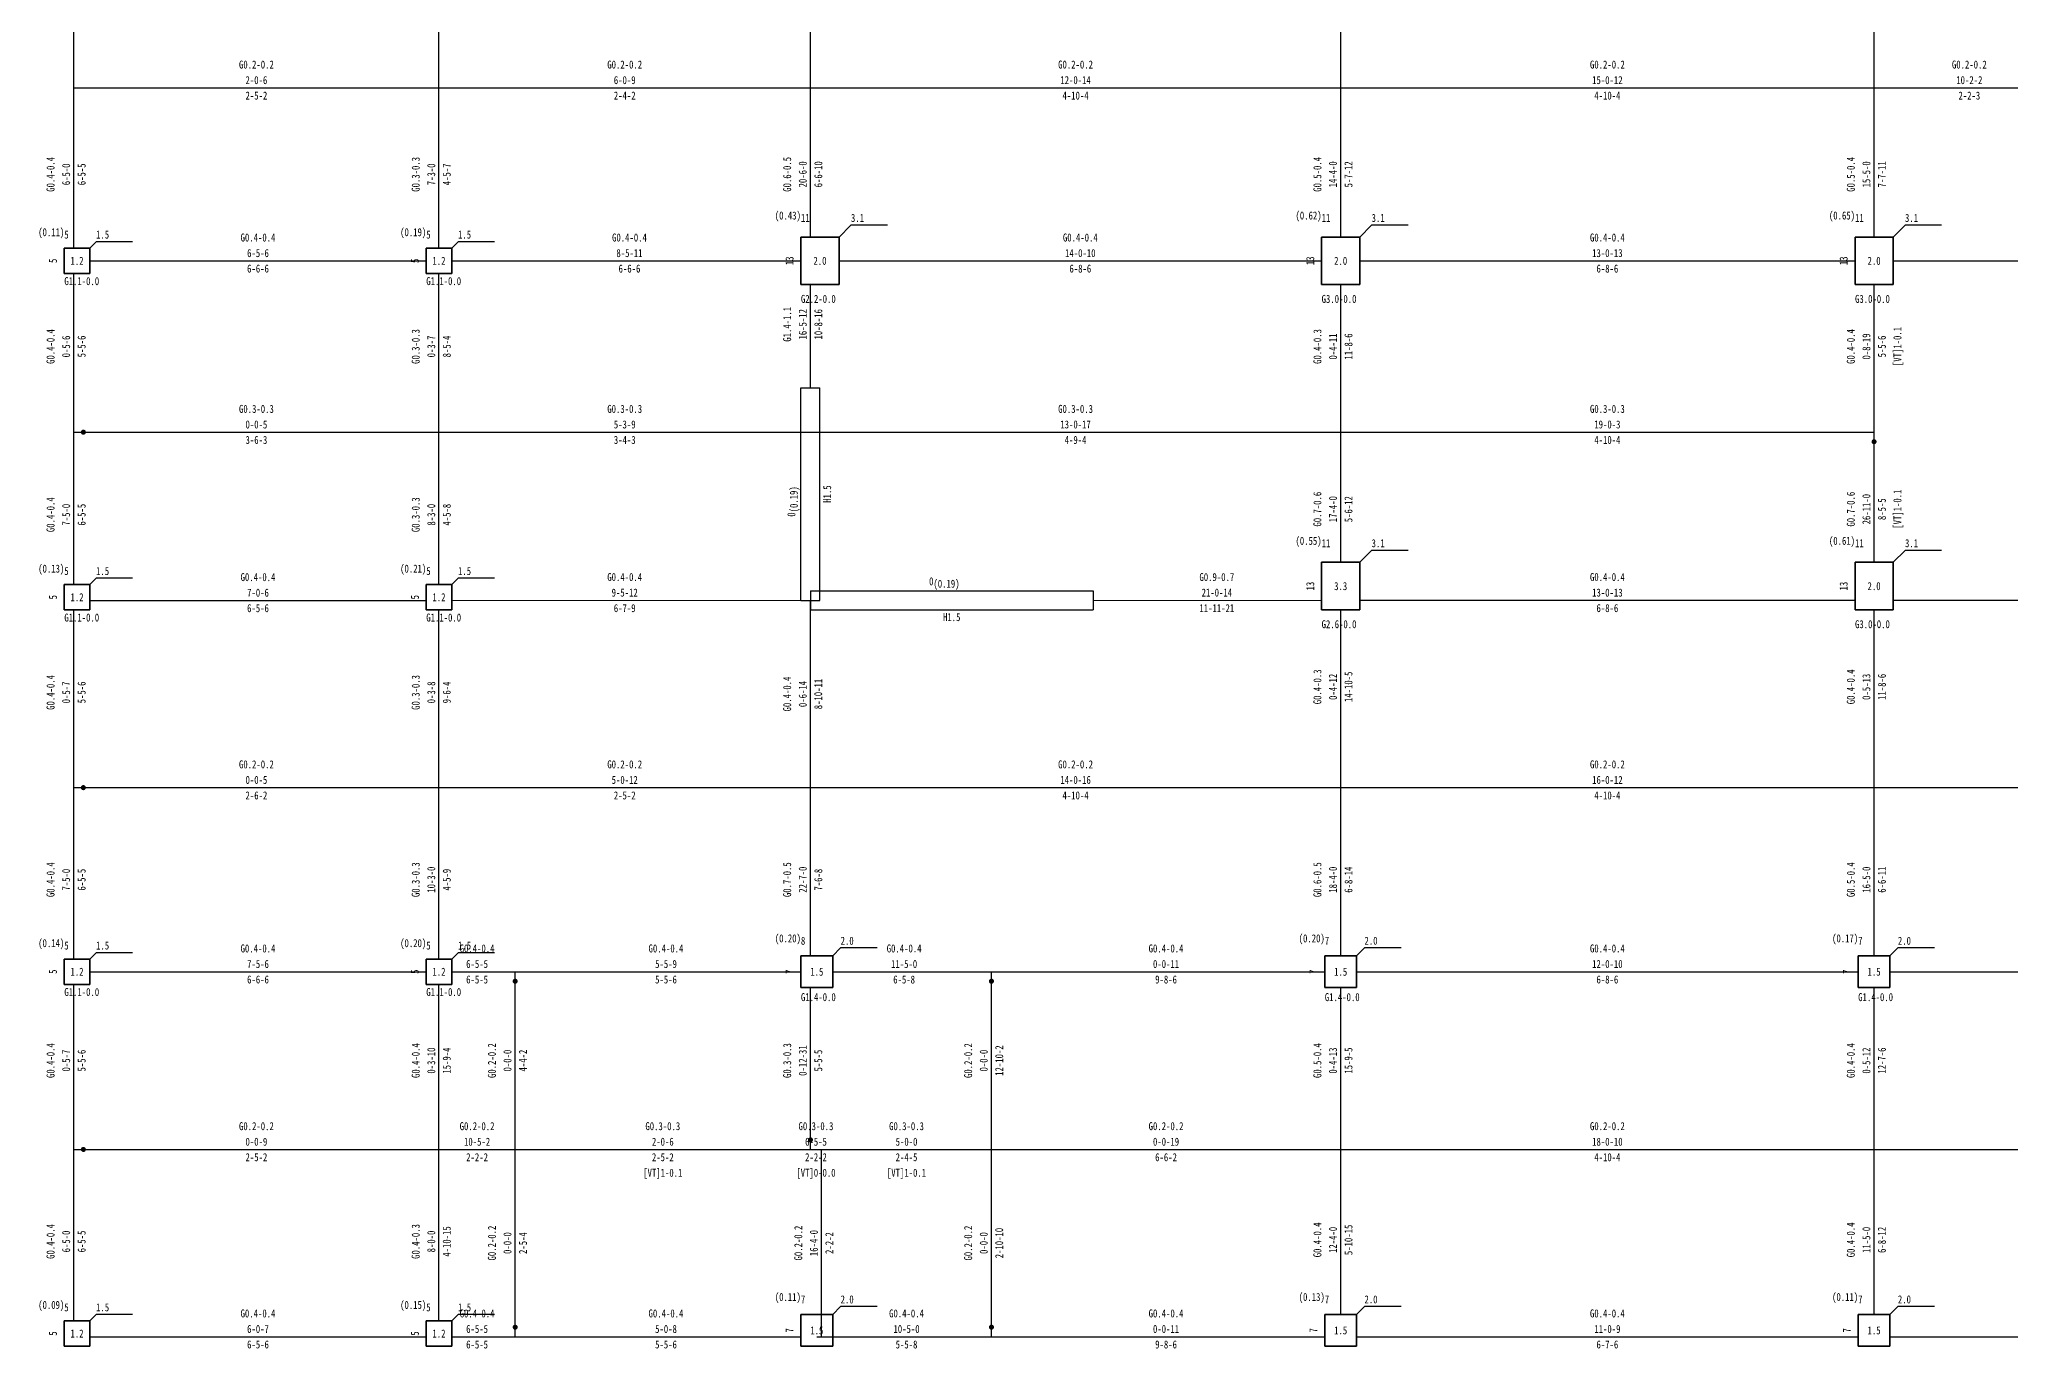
# Model space of a CAD drawing. Header units: millimetres. Extents: x -1455 to 850709, y 32926 to 221881.
# Drawn here: x 99508 to 130550, y 119863 to 140488 of the extents above; entities that cross this region are included whole.
import ezdxf
from ezdxf.enums import TextEntityAlignment as Align

# ---------------------------------------------------------------- set-up
doc = ezdxf.new("R2010")
doc.units = ezdxf.units.MM
for name, color, linetype, lineweight in [('层15100', 134, 'Continuous', 25), ('层15101', 52, 'Continuous', 25), ('层15103', 84, 'Continuous', 25), ('层15220', 4, 'Continuous', 25), ('层15221', 2, 'Continuous', 25), ('层15223', 3, 'Continuous', 25)]:
    doc.layers.add(name, color=color, linetype=linetype, lineweight=lineweight)
doc.styles.add('宋体', font='')
doc.styles.get('宋体').set_extended_font_data('宋体')

# ---------------------------------------------------------------- blocks, each defined once
blk = doc.blocks.new('3FLOOR')
at = {"layer": '层15100'}
for p, q in [((0.05, 19.725), (0.05, 22.25)), ((5.8, 19.725), (5.8, 22.25)), ((11.65, 19.725), (11.651, 22.075)), ((20, 19.725), (20, 22.05)), ((28.4, 19.725), (28.4, 22.05)), ((0.05, 17.2), (0.05, 19.725)), ((5.8, 17.2), (5.8, 19.725)), ((11.651, 17.375), (11.65, 19.725)), ((20, 17.375), (20, 19.725)), ((28.4, 17.375), (28.4, 19.725)), ((0.05, 14.3), (0.05, 16.8)), ((0.3, 17), (5.6, 17)), ((5.8, 14.3), (5.8, 16.8)), ((6, 17), (11.5, 17)), ((12.1, 17), (19.7, 17)), ((20.3, 17), (28.1, 17)), ((28.7, 17), (33.7, 17)), ((20, 14.3), (20, 16.625)), ((28.4, 14.3), (28.4, 16.625)), ((0.05, 11.9), (0.05, 14.3)), ((5.8, 11.9), (5.8, 14.3)), ((20, 12.25), (20, 14.3)), ((28.4, 12.25), (28.4, 14.3)), ((0.05, 8.7), (0.05, 11.5)), ((0.3, 11.65), (5.6, 11.65)), ((5.8, 8.7), (5.8, 11.5)), ((6, 11.651), (11.65, 11.65)), ((11.65, 8.7), (11.65, 11.65)), ((16.1, 11.65), (19.7, 11.651)), ((20, 8.7), (20, 11.5)), ((20.3, 11.651), (28.1, 11.651)), ((28.4, 8.7), (28.4, 11.5)), ((28.7, 11.651), (33.7, 11.651)), ((0.05, 6), (0.05, 8.7)), ((5.8, 6), (5.8, 8.7)), ((11.651, 6.05), (11.65, 8.7)), ((20, 6.05), (20, 8.7)), ((28.4, 6.05), (28.4, 8.7)), ((0.05, 3), (0.05, 5.6)), ((0.3, 5.8), (5.6, 5.8)), ((5.8, 3), (5.8, 5.6)), ((6, 5.8), (7, 5.8)), ((7, 5.8), (11.5, 5.8)), ((12, 5.8), (14.5, 5.8)), ((14.5, 5.8), (19.75, 5.8)), ((20.25, 5.8), (28.15, 5.8)), ((28.65, 5.8), (33.75, 5.8)), ((20, 3), (20, 5.55)), ((28.4, 3), (28.4, 5.55)), ((0.05, 0.3), (0.05, 3)), ((5.8, 0.3), (5.8, 3)), ((20, 0.4), (20, 3)), ((28.4, 0.4), (28.4, 3)), ((0.3, 0.05), (5.6, 0.05)), ((6, 0.05), (7, 0.05)), ((7, 0.05), (11.5, 0.05)), ((11.825, 0.05), (14.5, 0.05)), ((14.5, 0.05), (19.75, 0.05)), ((20.25, 0.05), (28.15, 0.05)), ((28.65, 0.05), (33.75, 0.05))]:
    blk.add_line(p, q, dxfattribs=at)
at = {"layer": '层15100', "color": 4}
for p, q in [((0.05, 19.725), (5.8, 19.725)), ((5.8, 19.725), (11.65, 19.725)), ((11.65, 19.725), (20, 19.725)), ((20, 19.725), (28.4, 19.725)), ((28.4, 19.725), (31.4, 19.725)), ((0.05, 14.3), (5.8, 14.3)), ((5.8, 14.3), (11.65, 14.3)), ((11.65, 14.3), (20, 14.3)), ((20, 14.3), (28.4, 14.3)), ((0.05, 8.7), (5.8, 8.7)), ((5.8, 8.7), (11.65, 8.7)), ((11.65, 8.7), (20, 8.7)), ((20, 8.7), (28.4, 8.7)), ((28.4, 8.7), (34, 8.7)), ((7, 3), (7, 5.8)), ((14.5, 3), (14.5, 5.8)), ((11.65, 3), (11.651, 5.55)), ((0.05, 3), (5.8, 3)), ((5.8, 3), (7, 3)), ((7, 0.05), (7, 3)), ((7, 3), (11.65, 3)), ((11.65, 3), (11.825, 3)), ((11.825, 0.05), (11.825, 3)), ((11.825, 3), (14.5, 3)), ((14.5, 0.05), (14.5, 3)), ((14.5, 3), (20, 3)), ((20, 3), (28.4, 3)), ((28.4, 3), (34, 3)), ((11.75, 0.05), (11.825, 0.05))]:
    blk.add_line(p, q, dxfattribs=at)
at = {"layer": '层15100', "color": 2}
blk.add_line((11.65, 15), (11.651, 16.625), dxfattribs=at)
at = {"layer": '层15100', "color": 1, "linetype": 'Continuous', "const_width": 0.04}
for points in [[(0.22, 14.3, 1), (0.18, 14.3, 1)], [(28.42, 14.15, 1), (28.38, 14.15, 1)], [(0.22, 8.7, 1), (0.18, 8.7, 1)], [(7.02, 5.65, 1), (6.98, 5.65, 1)], [(14.52, 5.65, 1), (14.48, 5.65, 1)], [(11.67, 3.15, 1), (11.63, 3.15, 1)], [(0.22, 3, 1), (0.18, 3, 1)], [(7.02, 0.2, 1), (6.98, 0.2, 1)], [(14.52, 0.2, 1), (14.48, 0.2, 1)]]:
    blk.add_lwpolyline(points, format="xyb", close=True, dxfattribs=at)
at = {"layer": '层15103'}
for p, q in [((11.5, 14.3), (11.5, 15)), ((11.5, 15), (11.8, 15)), ((11.8, 14.3), (11.8, 15)), ((11.5, 11.65), (11.5, 14.3)), ((11.8, 11.65), (11.8, 14.3)), ((11.65, 11.8), (16.1, 11.8)), ((11.65, 11.8), (11.65, 11.5)), ((16.1, 11.8), (16.1, 11.5)), ((11.5, 11.65), (11.8, 11.65)), ((11.65, 11.5), (16.1, 11.5))]:
    blk.add_line(p, q, dxfattribs=at)
at = {"layer": '层15221'}
for p, q in [((12.1, 17.375), (12.288, 17.562)), ((12.864, 17.562), (12.288, 17.562)), ((20.3, 17.375), (20.487, 17.562)), ((21.063, 17.562), (20.487, 17.562)), ((28.7, 17.375), (28.887, 17.562)), ((29.463, 17.562), (28.887, 17.562)), ((0.3, 17.2), (0.4, 17.3)), ((0.976, 17.3), (0.4, 17.3)), ((6, 17.2), (6.1, 17.3)), ((6.676, 17.3), (6.1, 17.3)), ((20.3, 12.25), (20.487, 12.438)), ((21.063, 12.438), (20.487, 12.438)), ((28.7, 12.25), (28.887, 12.438)), ((29.463, 12.438), (28.887, 12.438)), ((0.3, 11.9), (0.4, 12)), ((0.976, 12), (0.4, 12)), ((6, 11.9), (6.1, 12)), ((6.676, 12), (6.1, 12)), ((0.3, 6), (0.4, 6.1)), ((0.976, 6.1), (0.4, 6.1)), ((6, 6), (6.1, 6.1)), ((6.676, 6.1), (6.1, 6.1)), ((12, 6.05), (12.125, 6.175)), ((12.701, 6.175), (12.125, 6.175)), ((20.25, 6.05), (20.375, 6.175)), ((20.951, 6.175), (20.375, 6.175)), ((28.65, 6.05), (28.775, 6.175)), ((29.351, 6.175), (28.775, 6.175)), ((0.3, 0.3), (0.4, 0.4)), ((0.976, 0.4), (0.4, 0.4)), ((6, 0.3), (6.1, 0.4)), ((6.676, 0.4), (6.1, 0.4)), ((12, 0.4), (12.125, 0.525)), ((12.701, 0.525), (12.125, 0.525)), ((20.25, 0.4), (20.375, 0.525)), ((20.951, 0.525), (20.375, 0.525)), ((28.65, 0.4), (28.775, 0.525)), ((29.351, 0.525), (28.775, 0.525))]:
    blk.add_line(p, q, dxfattribs=at)
at = {"layer": '层15220', "style": '宋体', "width": 0.8}
for s, p in [('G0.2-0.2', (2.925, 20.092)), ('2-0-6', (2.925, 19.847)), ('G0.2-0.2', (8.725, 20.092)), ('6-0-9', (8.725, 19.847)), ('G0.2-0.2', (15.825, 20.092)), ('12-0-14', (15.825, 19.847)), ('G0.2-0.2', (24.2, 20.092)), ('15-0-12', (24.2, 19.847)), ('G0.2-0.2', (29.9, 20.092)), ('10-2-2', (29.9, 19.847)), ('2-5-2', (2.925, 19.603)), ('2-4-2', (8.725, 19.603)), ('4-10-4', (15.825, 19.603)), ('4-10-4', (24.2, 19.603)), ('2-2-3', (29.9, 19.603)), ('G0.4-0.4', (2.95, 17.367)), ('G0.4-0.4', (8.8, 17.367)), ('G0.4-0.4', (15.9, 17.367)), ('G0.4-0.4', (24.2, 17.367)), ('6-5-6', (2.95, 17.122)), ('8-5-11', (8.8, 17.122)), ('14-0-10', (15.9, 17.122)), ('13-0-13', (24.2, 17.122)), ('6-6-6', (2.95, 16.878)), ('6-6-6', (8.8, 16.878)), ('6-8-6', (15.9, 16.878)), ('6-8-6', (24.2, 16.878)), ('G0.3-0.3', (2.925, 14.667)), ('G0.3-0.3', (8.725, 14.667)), ('G0.3-0.3', (15.825, 14.667)), ('G0.3-0.3', (24.2, 14.667)), ('0-0-5', (2.925, 14.422)), ('5-3-9', (8.725, 14.422)), ('13-0-17', (15.825, 14.422)), ('19-0-3', (24.2, 14.422)), ('3-6-3', (2.925, 14.178)), ('3-4-3', (8.725, 14.178)), ('4-9-4', (15.825, 14.178)), ('4-10-4', (24.2, 14.178)), ('G0.4-0.4', (2.95, 12.017)), ('7-0-6', (2.95, 11.772)), ('G0.4-0.4', (8.725, 12.018)), ('9-5-12', (8.725, 11.773)), ('G0.4-0.4', (24.2, 12.018)), ('13-0-13', (24.2, 11.773)), ('6-5-6', (2.95, 11.528)), ('6-7-9', (8.725, 11.528)), ('6-8-6', (24.2, 11.529)), ('G0.2-0.2', (2.925, 9.067)), ('G0.2-0.2', (8.725, 9.067)), ('G0.2-0.2', (15.825, 9.067)), ('G0.2-0.2', (24.2, 9.067)), ('0-0-5', (2.925, 8.822)), ('5-0-12', (8.725, 8.822)), ('14-0-16', (15.825, 8.822)), ('16-0-12', (24.2, 8.822)), ('2-6-2', (2.925, 8.578)), ('2-5-2', (8.725, 8.578)), ('4-10-4', (15.825, 8.578)), ('4-10-4', (24.2, 8.578)), ('G0.4-0.4', (2.95, 6.167)), ('G0.4-0.4', (6.4, 6.167)), ('G0.4-0.4', (9.375, 6.167)), ('G0.4-0.4', (13.125, 6.167)), ('G0.4-0.4', (17.25, 6.167)), ('G0.4-0.4', (24.2, 6.167)), ('7-5-6', (2.95, 5.922)), ('6-5-5', (6.4, 5.922)), ('5-5-9', (9.375, 5.922)), ('11-5-0', (13.125, 5.922)), ('0-0-11', (17.25, 5.922)), ('12-0-10', (24.2, 5.922)), ('6-6-6', (2.95, 5.678)), ('6-5-5', (6.4, 5.678)), ('5-5-6', (9.375, 5.678)), ('6-5-8', (13.125, 5.678)), ('9-8-6', (17.25, 5.678)), ('6-8-6', (24.2, 5.678)), ('G0.2-0.2', (2.925, 3.367)), ('G0.2-0.2', (6.4, 3.367)), ('G0.3-0.3', (9.325, 3.367)), ('G0.3-0.3', (11.737, 3.367)), ('G0.3-0.3', (13.163, 3.367)), ('G0.2-0.2', (17.25, 3.367)), ('G0.2-0.2', (24.2, 3.367)), ('0-0-9', (2.925, 3.122)), ('10-5-2', (6.4, 3.122)), ('2-0-6', (9.325, 3.122)), ('6-5-5', (11.737, 3.122)), ('5-0-0', (13.163, 3.122)), ('0-0-19', (17.25, 3.122)), ('18-0-10', (24.2, 3.122)), ('2-5-2', (2.925, 2.878)), ('2-2-2', (6.4, 2.878)), ('2-5-2', (9.325, 2.878)), ('2-2-2', (11.737, 2.878)), ('2-4-5', (13.163, 2.878)), ('6-6-2', (17.25, 2.878)), ('4-10-4', (24.2, 2.878)), ('[VT]1-0.1', (9.325, 2.633)), ('[VT]0-0.0', (11.737, 2.633)), ('[VT]1-0.1', (13.163, 2.633)), ('G0.4-0.4', (2.95, 0.417)), ('G0.4-0.4', (6.4, 0.417)), ('G0.4-0.4', (9.375, 0.417)), ('G0.4-0.4', (13.163, 0.417)), ('G0.4-0.4', (17.25, 0.417)), ('G0.4-0.4', (24.2, 0.417)), ('6-0-7', (2.95, 0.172)), ('6-5-5', (6.4, 0.172)), ('5-0-8', (9.375, 0.172)), ('10-5-0', (13.163, 0.172)), ('0-0-11', (17.25, 0.172)), ('11-0-9', (24.2, 0.172)), ('6-5-6', (2.95, -0.072)), ('6-5-5', (6.4, -0.072)), ('5-5-6', (9.375, -0.072)), ('5-5-8', (13.163, -0.072)), ('9-8-6', (17.25, -0.072)), ('6-7-6', (24.2, -0.072))]:
    blk.add_text(s, height=0.126, dxfattribs=at).set_placement(p, align=Align.MIDDLE_CENTER)
for s, rotation, p in [('G0.4-0.4', 89.9997, (-0.317, 18.362)), ('G0.3-0.3', 89.9997, (5.433, 18.362)), ('G0.6-0.5', 90.0194, (11.283, 18.362)), ('G0.5-0.4', 89.9997, (19.633, 18.362)), ('G0.5-0.4', 89.9997, (28.033, 18.362)), ('6-5-0', 89.9997, (-0.072, 18.362)), ('6-5-5', 89.9997, (0.172, 18.362)), ('7-3-0', 89.9997, (5.678, 18.362)), ('4-5-7', 89.9997, (5.922, 18.362)), ('20-6-0', 90.0194, (11.528, 18.362)), ('6-6-10', 90.0194, (11.773, 18.363)), ('14-4-0', 89.9997, (19.878, 18.362)), ('5-7-12', 89.9997, (20.122, 18.362)), ('15-5-0', 89.9997, (28.278, 18.362)), ('7-7-11', 89.9997, (28.522, 18.362)), ('G1.4-1.1', 89.9718, (11.283, 16)), ('16-5-12', 89.9718, (11.528, 16)), ('10-8-16', 89.9718, (11.773, 16)), ('G0.4-0.4', 89.9997, (-0.317, 15.65)), ('G0.3-0.3', 89.9997, (5.433, 15.65)), ('G0.4-0.3', 89.9997, (19.633, 15.65)), ('0-4-11', 89.9997, (19.878, 15.65)), ('11-8-6', 89.9997, (20.122, 15.65)), ('G0.4-0.4', 89.9997, (28.033, 15.65)), ('0-8-19', 89.9997, (28.278, 15.65)), ('[VT]1-0.1', 89.9997, (28.767, 15.65)), ('0-5-6', 89.9997, (-0.072, 15.65)), ('5-5-6', 89.9997, (0.172, 15.65)), ('0-3-7', 89.9997, (5.678, 15.65)), ('8-5-4', 89.9997, (5.922, 15.65)), ('5-5-6', 89.9997, (28.522, 15.65)), ('G0.7-0.6', 89.9997, (19.633, 13.087)), ('G0.7-0.6', 89.9997, (28.033, 13.087)), ('[VT]1-0.1', 89.9997, (28.767, 13.087)), ('G0.4-0.4', 89.9997, (-0.317, 13)), ('7-5-0', 89.9997, (-0.072, 13)), ('6-5-5', 89.9997, (0.172, 13)), ('G0.3-0.3', 89.9997, (5.433, 13)), ('8-3-0', 89.9997, (5.678, 13)), ('4-5-8', 89.9997, (5.922, 13)), ('17-4-0', 89.9997, (19.878, 13.087)), ('5-6-12', 89.9997, (20.122, 13.087)), ('26-11-0', 89.9997, (28.278, 13.087)), ('8-5-5', 89.9997, (28.522, 13.087)), ('G0.9-0.7', 0.0147, (18.05, 12.018)), ('21-0-14', 0.0147, (18.05, 11.773)), ('11-11-21', 0.0147, (18.05, 11.528)), ('G0.4-0.4', 89.9997, (28.033, 10.288)), ('G0.4-0.4', 89.9997, (-0.317, 10.2)), ('0-5-7', 89.9997, (-0.072, 10.2)), ('5-5-6', 89.9997, (0.172, 10.2)), ('G0.3-0.3', 89.9997, (5.433, 10.2)), ('0-3-8', 89.9997, (5.678, 10.2)), ('9-6-4', 89.9997, (5.922, 10.2)), ('G0.4-0.4', 89.9997, (11.283, 10.175)), ('0-6-14', 89.9997, (11.528, 10.175)), ('8-10-11', 89.9997, (11.772, 10.175)), ('G0.4-0.3', 89.9997, (19.633, 10.288)), ('0-4-12', 89.9997, (19.878, 10.288)), ('14-10-5', 89.9997, (20.122, 10.288)), ('0-5-13', 89.9997, (28.278, 10.288)), ('11-8-6', 89.9997, (28.522, 10.288)), ('G0.4-0.4', 89.9997, (-0.317, 7.25)), ('G0.3-0.3', 89.9997, (5.433, 7.25)), ('G0.7-0.5', 90.0194, (11.283, 7.25)), ('G0.6-0.5', 89.9997, (19.633, 7.25)), ('6-8-14', 89.9997, (20.122, 7.25)), ('G0.5-0.4', 89.9997, (28.033, 7.25)), ('7-5-0', 89.9997, (-0.072, 7.25)), ('6-5-5', 89.9997, (0.172, 7.25)), ('10-3-0', 89.9997, (5.678, 7.25)), ('4-5-9', 89.9997, (5.922, 7.25)), ('22-7-0', 90.0194, (11.528, 7.25)), ('7-6-8', 90.0194, (11.773, 7.25)), ('18-4-0', 89.9997, (19.878, 7.25)), ('16-5-0', 89.9997, (28.278, 7.25)), ('6-6-11', 89.9997, (28.522, 7.25)), ('G0.4-0.4', 89.9997, (-0.317, 4.4)), ('G0.4-0.4', 89.9997, (5.433, 4.4)), ('G0.2-0.2', 89.9997, (6.633, 4.4)), ('G0.3-0.3', 89.98, (11.283, 4.4)), ('G0.2-0.2', 89.9997, (14.133, 4.4)), ('G0.5-0.4', 89.9997, (19.633, 4.4)), ('G0.4-0.4', 89.9997, (28.033, 4.4)), ('0-5-7', 89.9997, (-0.072, 4.4)), ('5-5-6', 89.9997, (0.172, 4.4)), ('0-3-10', 89.9997, (5.678, 4.4)), ('15-9-4', 89.9997, (5.922, 4.4)), ('0-0-0', 89.9997, (6.878, 4.4)), ('4-4-2', 89.9997, (7.122, 4.4)), ('0-12-31', 89.98, (11.528, 4.4)), ('5-5-5', 89.98, (11.773, 4.4)), ('0-0-0', 89.9997, (14.378, 4.4)), ('12-10-2', 89.9997, (14.622, 4.4)), ('0-4-13', 89.9997, (19.878, 4.4)), ('15-9-5', 89.9997, (20.122, 4.4)), ('0-5-12', 89.9997, (28.278, 4.4)), ('12-7-6', 89.9997, (28.522, 4.4)), ('G0.4-0.4', 89.9997, (-0.317, 1.55)), ('6-5-0', 89.9997, (-0.072, 1.55)), ('6-5-5', 89.9997, (0.172, 1.55)), ('G0.4-0.3', 89.9997, (5.433, 1.55)), ('8-0-0', 89.9997, (5.678, 1.55)), ('4-10-15', 89.9997, (5.922, 1.55)), ('G0.2-0.2', 89.9997, (6.633, 1.525)), ('0-0-0', 89.9997, (6.878, 1.525)), ('2-5-4', 89.9997, (7.122, 1.525)), ('G0.2-0.2', 89.9997, (11.458, 1.525)), ('16-4-0', 89.9997, (11.703, 1.525)), ('2-2-2', 89.9997, (11.947, 1.525)), ('G0.2-0.2', 89.9997, (14.133, 1.525)), ('0-0-0', 89.9997, (14.378, 1.525)), ('2-10-10', 89.9997, (14.622, 1.525)), ('G0.4-0.4', 89.9997, (19.633, 1.575)), ('12-4-0', 89.9997, (19.878, 1.575)), ('5-10-15', 89.9997, (20.122, 1.575)), ('G0.4-0.4', 89.9997, (28.033, 1.575)), ('11-5-0', 89.9997, (28.278, 1.575)), ('6-8-12', 89.9997, (28.522, 1.575))]:
    blk.add_text(s, height=0.126, rotation=rotation, dxfattribs=at).set_placement(p, align=Align.MIDDLE_CENTER)
at = {"layer": '层15221', "style": '宋体', "width": 0.8}
for s, p in [('(0.43)', (11.5, 17.613)), ('(0.62)', (19.7, 17.613)), ('(0.65)', (28.1, 17.613)), ('(0.11)', (-0.1, 17.35)), ('(0.19)', (5.6, 17.35)), ('(0.55)', (19.7, 12.488)), ('(0.61)', (28.1, 12.488)), ('(0.13)', (-0.1, 12.05)), ('(0.21)', (5.6, 12.05)), ('(0.14)', (-0.1, 6.15)), ('(0.20)', (5.6, 6.15)), ('(0.20)', (11.5, 6.225)), ('(0.20)', (19.75, 6.225)), ('(0.17)', (28.15, 6.225)), ('(0.09)', (-0.1, 0.45)), ('(0.15)', (5.6, 0.45)), ('(0.11)', (11.5, 0.575)), ('(0.13)', (19.75, 0.575)), ('(0.11)', (28.15, 0.575))]:
    blk.add_text(s, height=0.126, dxfattribs=at).set_placement(p, align=Align.BOTTOM_RIGHT)
for s, p in [('11', (11.5, 17.613)), ('3.1', (12.288, 17.613)), ('11', (19.7, 17.613)), ('3.1', (20.487, 17.613)), ('11', (28.1, 17.613)), ('3.1', (28.887, 17.613)), ('5', (-0.1, 17.35)), ('1.5', (0.4, 17.35)), ('5', (5.6, 17.35)), ('1.5', (6.1, 17.35)), ('11', (19.7, 12.488)), ('3.1', (20.487, 12.488)), ('11', (28.1, 12.488)), ('3.1', (28.887, 12.488)), ('5', (-0.1, 12.05)), ('1.5', (0.4, 12.05)), ('5', (5.6, 12.05)), ('1.5', (6.1, 12.05)), ('5', (-0.1, 6.15)), ('1.5', (0.4, 6.15)), ('5', (5.6, 6.15)), ('1.5', (6.1, 6.15)), ('8', (11.5, 6.225)), ('2.0', (12.125, 6.225)), ('7', (19.75, 6.225)), ('2.0', (20.375, 6.225)), ('7', (28.15, 6.225)), ('2.0', (28.775, 6.225)), ('7', (11.5, 0.575)), ('2.0', (12.125, 0.575)), ('7', (19.75, 0.575)), ('2.0', (20.375, 0.575)), ('7', (28.15, 0.575)), ('2.0', (28.775, 0.575)), ('5', (-0.1, 0.45)), ('1.5', (0.4, 0.45)), ('5', (5.6, 0.45)), ('1.5', (6.1, 0.45))]:
    blk.add_text(s, height=0.126, dxfattribs=at).set_placement(p)
for s, p in [('5', (-0.28, 17)), ('5', (5.42, 17)), ('13', (11.32, 17)), ('13', (19.52, 17)), ('13', (27.92, 17)), ('13', (19.52, 11.875)), ('13', (27.92, 11.875)), ('5', (-0.28, 11.7)), ('5', (5.42, 11.7)), ('5', (-0.28, 5.8)), ('5', (5.42, 5.8)), ('7', (11.32, 5.8)), ('7', (19.57, 5.8)), ('7', (27.97, 5.8)), ('5', (-0.28, 0.1)), ('5', (5.42, 0.1)), ('7', (11.32, 0.15)), ('7', (19.57, 0.15)), ('7', (27.97, 0.15))]:
    blk.add_text(s, height=0.126, rotation=89.9997, dxfattribs=at).set_placement(p, align=Align.MIDDLE_CENTER)
for s, p in [('1.2', (0.1, 17)), ('1.2', (5.8, 17)), ('2.0', (11.8, 17)), ('2.0', (20, 17)), ('2.0', (28.4, 17)), ('3.3', (20, 11.875)), ('2.0', (28.4, 11.875)), ('1.2', (0.1, 11.7)), ('1.2', (5.8, 11.7)), ('1.2', (0.1, 5.8)), ('1.2', (5.8, 5.8)), ('1.5', (11.75, 5.8)), ('1.5', (20, 5.8)), ('1.5', (28.4, 5.8)), ('1.2', (0.1, 0.1)), ('1.2', (5.8, 0.1)), ('1.5', (11.75, 0.15)), ('1.5', (20, 0.15)), ('1.5', (28.4, 0.15))]:
    blk.add_text(s, height=0.126, dxfattribs=at).set_placement(p, align=Align.MIDDLE_CENTER)
for s, p in [('G1.1-0.0', (-0.1, 16.68)), ('G1.1-0.0', (5.6, 16.68)), ('G2.2-0.0', (11.5, 16.4)), ('G3.0-0.0', (19.7, 16.4)), ('G3.0-0.0', (28.1, 16.4)), ('G1.1-0.0', (-0.1, 11.38)), ('G1.1-0.0', (5.6, 11.38)), ('G2.6-0.0', (19.7, 11.275)), ('G3.0-0.0', (28.1, 11.275)), ('G1.1-0.0', (-0.1, 5.48)), ('G1.1-0.0', (5.6, 5.48)), ('G1.4-0.0', (11.5, 5.4)), ('G1.4-0.0', (19.75, 5.4)), ('G1.4-0.0', (28.15, 5.4))]:
    blk.add_text(s, height=0.126, dxfattribs=at).set_placement(p, align=Align.MIDDLE_LEFT)
at = {"layer": '层15223', "style": '宋体', "width": 0.8}
blk.add_text('(0.19)', height=0.126, rotation=89.9997, dxfattribs=at).set_placement((11.45, 13.037))
blk.add_text('H1.5', height=0.126, rotation=89.9997, dxfattribs=at).set_placement((11.85, 13.325), align=Align.TOP_CENTER)
blk.add_text('0', height=0.126, rotation=89.9997, dxfattribs=at).set_placement((11.45, 13.037), align=Align.BOTTOM_RIGHT)
blk.add_text('0', height=0.126, dxfattribs=at).set_placement((13.587, 11.85), align=Align.BOTTOM_RIGHT)
blk.add_text('(0.19)', height=0.126, dxfattribs=at).set_placement((13.587, 11.85))
blk.add_text('H1.5', height=0.126, dxfattribs=at).set_placement((13.875, 11.45), align=Align.TOP_CENTER)
at = {"layer": '层15101'}
mesh = blk.add_polyface(dxfattribs=at)
corners = [(-0.1, 16.8), (0.3, 16.8), (0.3, 16.8), (-0.1, 16.8), (0.3, 16.8), (0.3, 17.2), (0.3, 17.2), (0.3, 16.8), (0.3, 17.2), (-0.1, 17.2), (-0.1, 17.2), (0.3, 17.2), (-0.1, 17.2), (-0.1, 16.8), (-0.1, 16.8), (-0.1, 17.2)]
mesh.append_faces([[corners[k] for k in face] for face in [(0, 1, 2, 3), (4, 5, 6, 7), (8, 9, 10, 11), (12, 13, 14, 15)]])
mesh = blk.add_polyface(dxfattribs=at)
corners = [(5.6, 16.8), (6, 16.8), (6, 16.8), (5.6, 16.8), (6, 16.8), (6, 17.2), (6, 17.2), (6, 16.8), (6, 17.2), (5.6, 17.2), (5.6, 17.2), (6, 17.2), (5.6, 17.2), (5.6, 16.8), (5.6, 16.8), (5.6, 17.2)]
mesh.append_faces([[corners[k] for k in face] for face in [(0, 1, 2, 3), (4, 5, 6, 7), (8, 9, 10, 11), (12, 13, 14, 15)]])
mesh = blk.add_polyface(dxfattribs=at)
corners = [(11.5, 16.625), (12.1, 16.625), (12.1, 16.625), (11.5, 16.625), (12.1, 16.625), (12.1, 17.375), (12.1, 17.375), (12.1, 16.625), (12.1, 17.375), (11.5, 17.375), (11.5, 17.375), (12.1, 17.375), (11.5, 17.375), (11.5, 16.625), (11.5, 16.625), (11.5, 17.375)]
mesh.append_faces([[corners[k] for k in face] for face in [(0, 1, 2, 3), (4, 5, 6, 7), (8, 9, 10, 11), (12, 13, 14, 15)]])
mesh = blk.add_polyface(dxfattribs=at)
corners = [(19.7, 16.625), (20.3, 16.625), (20.3, 16.625), (19.7, 16.625), (20.3, 16.625), (20.3, 17.375), (20.3, 17.375), (20.3, 16.625), (20.3, 17.375), (19.7, 17.375), (19.7, 17.375), (20.3, 17.375), (19.7, 17.375), (19.7, 16.625), (19.7, 16.625), (19.7, 17.375)]
mesh.append_faces([[corners[k] for k in face] for face in [(0, 1, 2, 3), (4, 5, 6, 7), (8, 9, 10, 11), (12, 13, 14, 15)]])
mesh = blk.add_polyface(dxfattribs=at)
corners = [(28.1, 16.625), (28.7, 16.625), (28.7, 16.625), (28.1, 16.625), (28.7, 16.625), (28.7, 17.375), (28.7, 17.375), (28.7, 16.625), (28.7, 17.375), (28.1, 17.375), (28.1, 17.375), (28.7, 17.375), (28.1, 17.375), (28.1, 16.625), (28.1, 16.625), (28.1, 17.375)]
mesh.append_faces([[corners[k] for k in face] for face in [(0, 1, 2, 3), (4, 5, 6, 7), (8, 9, 10, 11), (12, 13, 14, 15)]])
mesh = blk.add_polyface(dxfattribs=at)
corners = [(19.7, 11.5), (20.3, 11.5), (20.3, 11.5), (19.7, 11.5), (20.3, 11.5), (20.3, 12.25), (20.3, 12.25), (20.3, 11.5), (20.3, 12.25), (19.7, 12.25), (19.7, 12.25), (20.3, 12.25), (19.7, 12.25), (19.7, 11.5), (19.7, 11.5), (19.7, 12.25)]
mesh.append_faces([[corners[k] for k in face] for face in [(0, 1, 2, 3), (4, 5, 6, 7), (8, 9, 10, 11), (12, 13, 14, 15)]])
mesh = blk.add_polyface(dxfattribs=at)
corners = [(28.1, 11.5), (28.7, 11.5), (28.7, 11.5), (28.1, 11.5), (28.7, 11.5), (28.7, 12.25), (28.7, 12.25), (28.7, 11.5), (28.7, 12.25), (28.1, 12.25), (28.1, 12.25), (28.7, 12.25), (28.1, 12.25), (28.1, 11.5), (28.1, 11.5), (28.1, 12.25)]
mesh.append_faces([[corners[k] for k in face] for face in [(0, 1, 2, 3), (4, 5, 6, 7), (8, 9, 10, 11), (12, 13, 14, 15)]])
mesh = blk.add_polyface(dxfattribs=at)
corners = [(-0.1, 11.5), (0.3, 11.5), (0.3, 11.5), (-0.1, 11.5), (0.3, 11.5), (0.3, 11.9), (0.3, 11.9), (0.3, 11.5), (0.3, 11.9), (-0.1, 11.9), (-0.1, 11.9), (0.3, 11.9), (-0.1, 11.9), (-0.1, 11.5), (-0.1, 11.5), (-0.1, 11.9)]
mesh.append_faces([[corners[k] for k in face] for face in [(0, 1, 2, 3), (4, 5, 6, 7), (8, 9, 10, 11), (12, 13, 14, 15)]])
mesh = blk.add_polyface(dxfattribs=at)
corners = [(5.6, 11.5), (6, 11.5), (6, 11.5), (5.6, 11.5), (6, 11.5), (6, 11.9), (6, 11.9), (6, 11.5), (6, 11.9), (5.6, 11.9), (5.6, 11.9), (6, 11.9), (5.6, 11.9), (5.6, 11.5), (5.6, 11.5), (5.6, 11.9)]
mesh.append_faces([[corners[k] for k in face] for face in [(0, 1, 2, 3), (4, 5, 6, 7), (8, 9, 10, 11), (12, 13, 14, 15)]])
mesh = blk.add_polyface(dxfattribs=at)
corners = [(-0.1, 5.6), (0.3, 5.6), (0.3, 5.6), (-0.1, 5.6), (0.3, 5.6), (0.3, 6), (0.3, 6), (0.3, 5.6), (0.3, 6), (-0.1, 6), (-0.1, 6), (0.3, 6), (-0.1, 6), (-0.1, 5.6), (-0.1, 5.6), (-0.1, 6)]
mesh.append_faces([[corners[k] for k in face] for face in [(0, 1, 2, 3), (4, 5, 6, 7), (8, 9, 10, 11), (12, 13, 14, 15)]])
mesh = blk.add_polyface(dxfattribs=at)
corners = [(5.6, 5.6), (6, 5.6), (6, 5.6), (5.6, 5.6), (6, 5.6), (6, 6), (6, 6), (6, 5.6), (6, 6), (5.6, 6), (5.6, 6), (6, 6), (5.6, 6), (5.6, 5.6), (5.6, 5.6), (5.6, 6)]
mesh.append_faces([[corners[k] for k in face] for face in [(0, 1, 2, 3), (4, 5, 6, 7), (8, 9, 10, 11), (12, 13, 14, 15)]])
mesh = blk.add_polyface(dxfattribs=at)
corners = [(11.5, 5.55), (12, 5.55), (12, 5.55), (11.5, 5.55), (12, 5.55), (12, 6.05), (12, 6.05), (12, 5.55), (12, 6.05), (11.5, 6.05), (11.5, 6.05), (12, 6.05), (11.5, 6.05), (11.5, 5.55), (11.5, 5.55), (11.5, 6.05)]
mesh.append_faces([[corners[k] for k in face] for face in [(0, 1, 2, 3), (4, 5, 6, 7), (8, 9, 10, 11), (12, 13, 14, 15)]])
mesh = blk.add_polyface(dxfattribs=at)
corners = [(19.75, 5.55), (20.25, 5.55), (20.25, 5.55), (19.75, 5.55), (20.25, 5.55), (20.25, 6.05), (20.25, 6.05), (20.25, 5.55), (20.25, 6.05), (19.75, 6.05), (19.75, 6.05), (20.25, 6.05), (19.75, 6.05), (19.75, 5.55), (19.75, 5.55), (19.75, 6.05)]
mesh.append_faces([[corners[k] for k in face] for face in [(0, 1, 2, 3), (4, 5, 6, 7), (8, 9, 10, 11), (12, 13, 14, 15)]])
mesh = blk.add_polyface(dxfattribs=at)
corners = [(28.15, 5.55), (28.65, 5.55), (28.65, 5.55), (28.15, 5.55), (28.65, 5.55), (28.65, 6.05), (28.65, 6.05), (28.65, 5.55), (28.65, 6.05), (28.15, 6.05), (28.15, 6.05), (28.65, 6.05), (28.15, 6.05), (28.15, 5.55), (28.15, 5.55), (28.15, 6.05)]
mesh.append_faces([[corners[k] for k in face] for face in [(0, 1, 2, 3), (4, 5, 6, 7), (8, 9, 10, 11), (12, 13, 14, 15)]])
mesh = blk.add_polyface(dxfattribs=at)
corners = [(11.5, -0.1), (12, -0.1), (12, -0.1), (11.5, -0.1), (12, -0.1), (12, 0.4), (12, 0.4), (12, -0.1), (12, 0.4), (11.5, 0.4), (11.5, 0.4), (12, 0.4), (11.5, 0.4), (11.5, -0.1), (11.5, -0.1), (11.5, 0.4)]
mesh.append_faces([[corners[k] for k in face] for face in [(0, 1, 2, 3), (4, 5, 6, 7), (8, 9, 10, 11), (12, 13, 14, 15)]])
mesh = blk.add_polyface(dxfattribs=at)
corners = [(19.75, -0.1), (20.25, -0.1), (20.25, -0.1), (19.75, -0.1), (20.25, -0.1), (20.25, 0.4), (20.25, 0.4), (20.25, -0.1), (20.25, 0.4), (19.75, 0.4), (19.75, 0.4), (20.25, 0.4), (19.75, 0.4), (19.75, -0.1), (19.75, -0.1), (19.75, 0.4)]
mesh.append_faces([[corners[k] for k in face] for face in [(0, 1, 2, 3), (4, 5, 6, 7), (8, 9, 10, 11), (12, 13, 14, 15)]])
mesh = blk.add_polyface(dxfattribs=at)
corners = [(28.15, -0.1), (28.65, -0.1), (28.65, -0.1), (28.15, -0.1), (28.65, -0.1), (28.65, 0.4), (28.65, 0.4), (28.65, -0.1), (28.65, 0.4), (28.15, 0.4), (28.15, 0.4), (28.65, 0.4), (28.15, 0.4), (28.15, -0.1), (28.15, -0.1), (28.15, 0.4)]
mesh.append_faces([[corners[k] for k in face] for face in [(0, 1, 2, 3), (4, 5, 6, 7), (8, 9, 10, 11), (12, 13, 14, 15)]])
mesh = blk.add_polyface(dxfattribs=at)
corners = [(-0.1, -0.1), (0.3, -0.1), (0.3, -0.1), (-0.1, -0.1), (0.3, -0.1), (0.3, 0.3), (0.3, 0.3), (0.3, -0.1), (0.3, 0.3), (-0.1, 0.3), (-0.1, 0.3), (0.3, 0.3), (-0.1, 0.3), (-0.1, -0.1), (-0.1, -0.1), (-0.1, 0.3)]
mesh.append_faces([[corners[k] for k in face] for face in [(0, 1, 2, 3), (4, 5, 6, 7), (8, 9, 10, 11), (12, 13, 14, 15)]])
mesh = blk.add_polyface(dxfattribs=at)
corners = [(5.6, -0.1), (6, -0.1), (6, -0.1), (5.6, -0.1), (6, -0.1), (6, 0.3), (6, 0.3), (6, -0.1), (6, 0.3), (5.6, 0.3), (5.6, 0.3), (6, 0.3), (5.6, 0.3), (5.6, -0.1), (5.6, -0.1), (5.6, 0.3)]
mesh.append_faces([[corners[k] for k in face] for face in [(0, 1, 2, 3), (4, 5, 6, 7), (8, 9, 10, 11), (12, 13, 14, 15)]])

msp = doc.modelspace()

# ---------------------------------------------------------------- block references
at = {"xscale": 1000, "yscale": 1000, "zscale": 1000}
msp.add_blockref('3FLOOR', (100000, 120000), dxfattribs=at)

doc.saveas('drawing.dxf')
